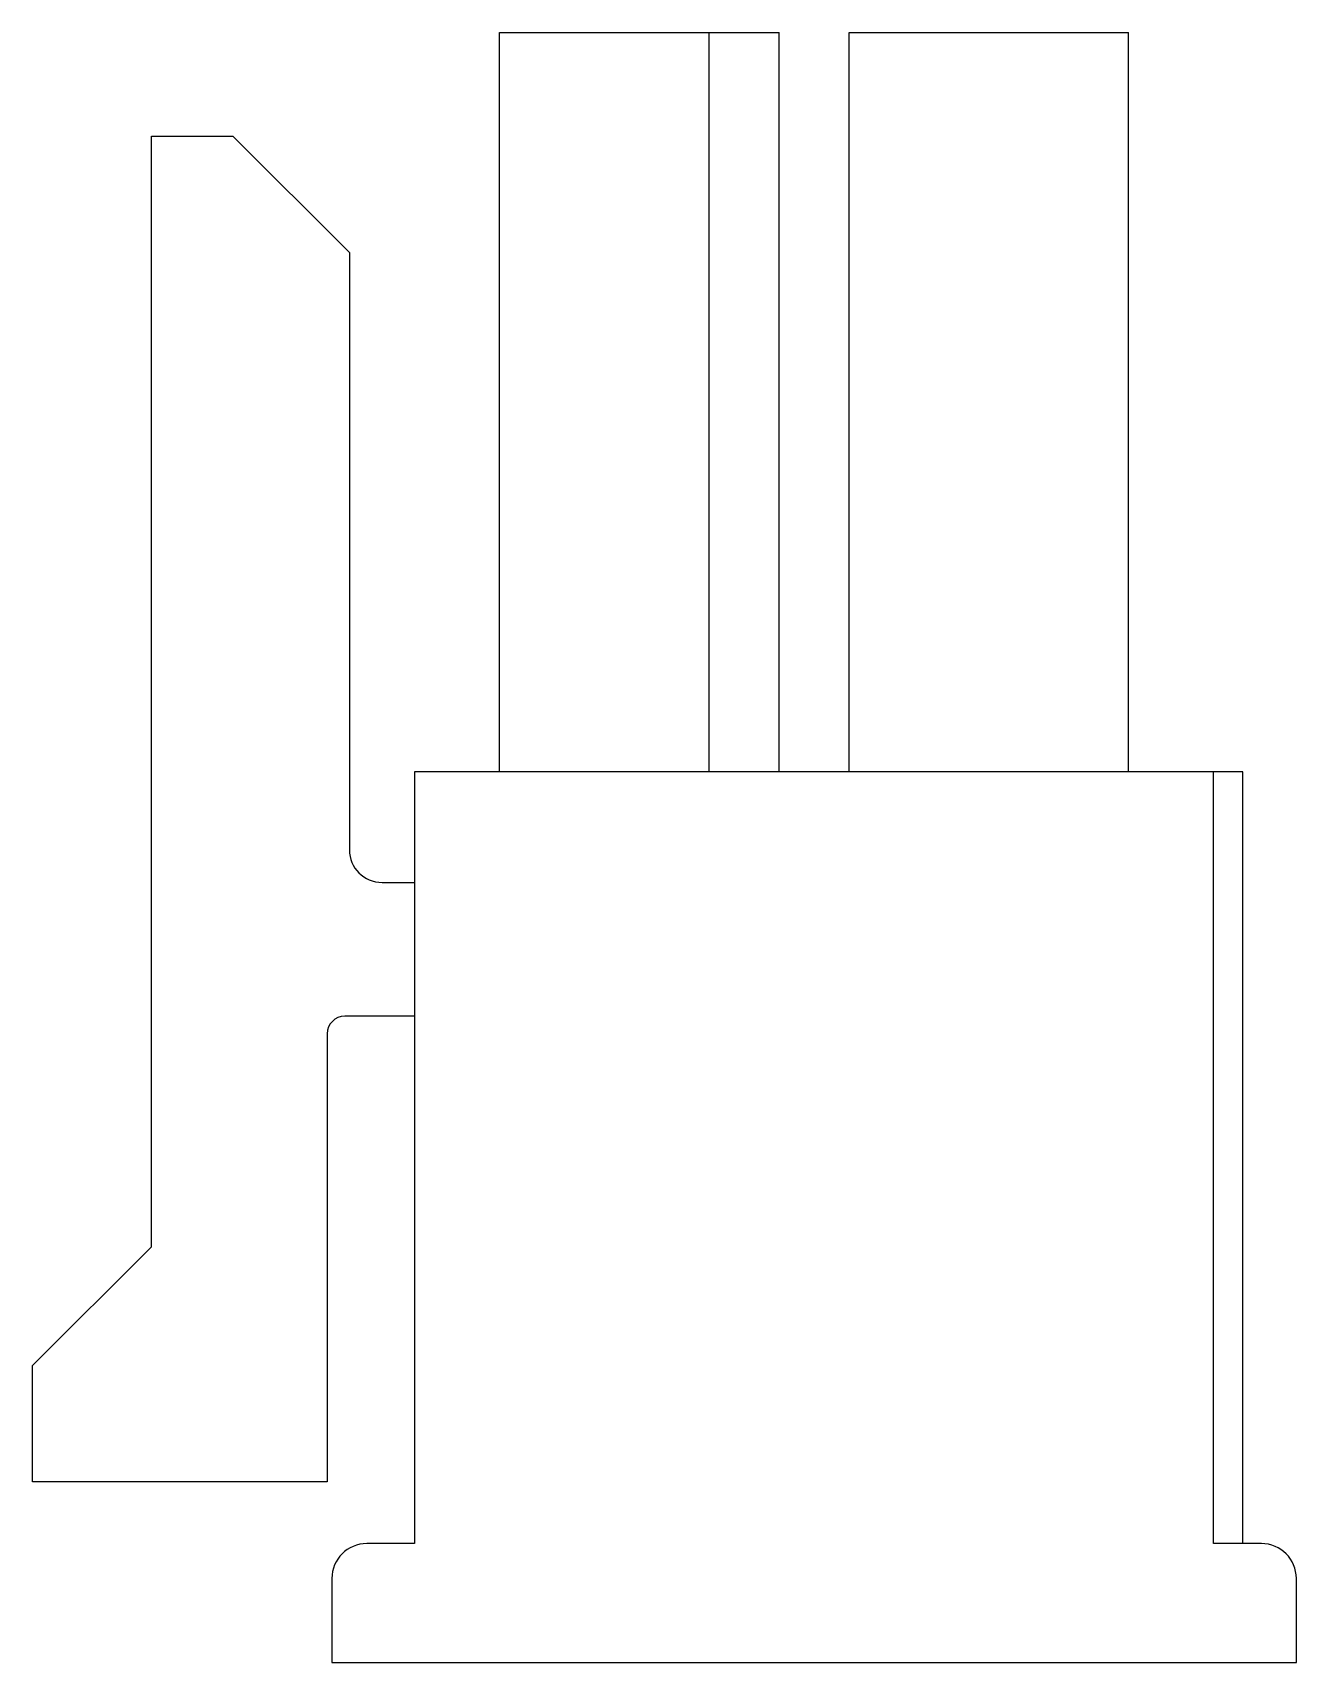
# Model space of a CAD drawing. Extents: x 0 to 1121, y -8 to 892.
# Drawn here: x 26.62 to 37.47, y 555.85 to 569.85 of the extents above; entities that cross this region are included whole.
import ezdxf

# ---------------------------------------------------------------- set-up
doc = ezdxf.new("R2010")
doc.units = 0
doc.header["$LTSCALE"] = 0.5
doc.layers.add('MSM_CONTINUOUS', color=7, linetype='CONTINUOUS')

msp = doc.modelspace()

# ---------------------------------------------------------------- linework, layer by layer
at = {"layer": 'MSM_CONTINUOUS'}
for p, q in [((30.628, 563.498), (30.628, 569.848)), ((30.628, 569.848), (33.028, 569.848)), ((32.428, 563.498), (32.428, 569.848)), ((33.028, 563.498), (33.028, 569.848)), ((33.628, 563.498), (33.628, 569.848)), ((33.628, 569.848), (36.028, 569.848)), ((36.028, 563.498), (36.028, 569.848)), ((27.638, 559.418), (27.638, 568.958)), ((27.638, 568.958), (28.338, 568.958)), ((28.338, 568.958), (29.338, 567.958)), ((29.338, 567.958), (29.338, 562.828)), ((37.008, 563.498), (29.898, 563.498)), ((29.898, 563.498), (29.898, 556.868)), ((36.758, 556.868), (36.758, 563.498)), ((37.008, 556.868), (37.008, 563.498)), ((29.618, 562.548), (29.898, 562.548)), ((29.898, 561.398), (29.298, 561.398)), ((29.148, 561.248), (29.148, 557.398)), ((26.618, 558.398), (27.638, 559.418)), ((26.618, 557.398), (26.618, 558.398)), ((29.148, 557.398), (26.618, 557.398)), ((29.898, 556.868), (29.488, 556.868)), ((37.168, 556.868), (36.758, 556.868)), ((29.188, 556.568), (29.188, 555.848)), ((37.468, 555.848), (37.468, 556.568)), ((29.188, 555.848), (37.468, 555.848))]:
    msp.add_line(p, q, dxfattribs=at)
for centre, radius, start, end in [((29.618, 562.828), 0.28, 180, 270), ((29.298, 561.248), 0.15, 90, 180), ((29.488, 556.568), 0.3, 90, 180), ((37.168, 556.568), 0.3, 0, 90)]:
    msp.add_arc(centre, radius, start, end, dxfattribs=at)

doc.saveas('drawing.dxf')
